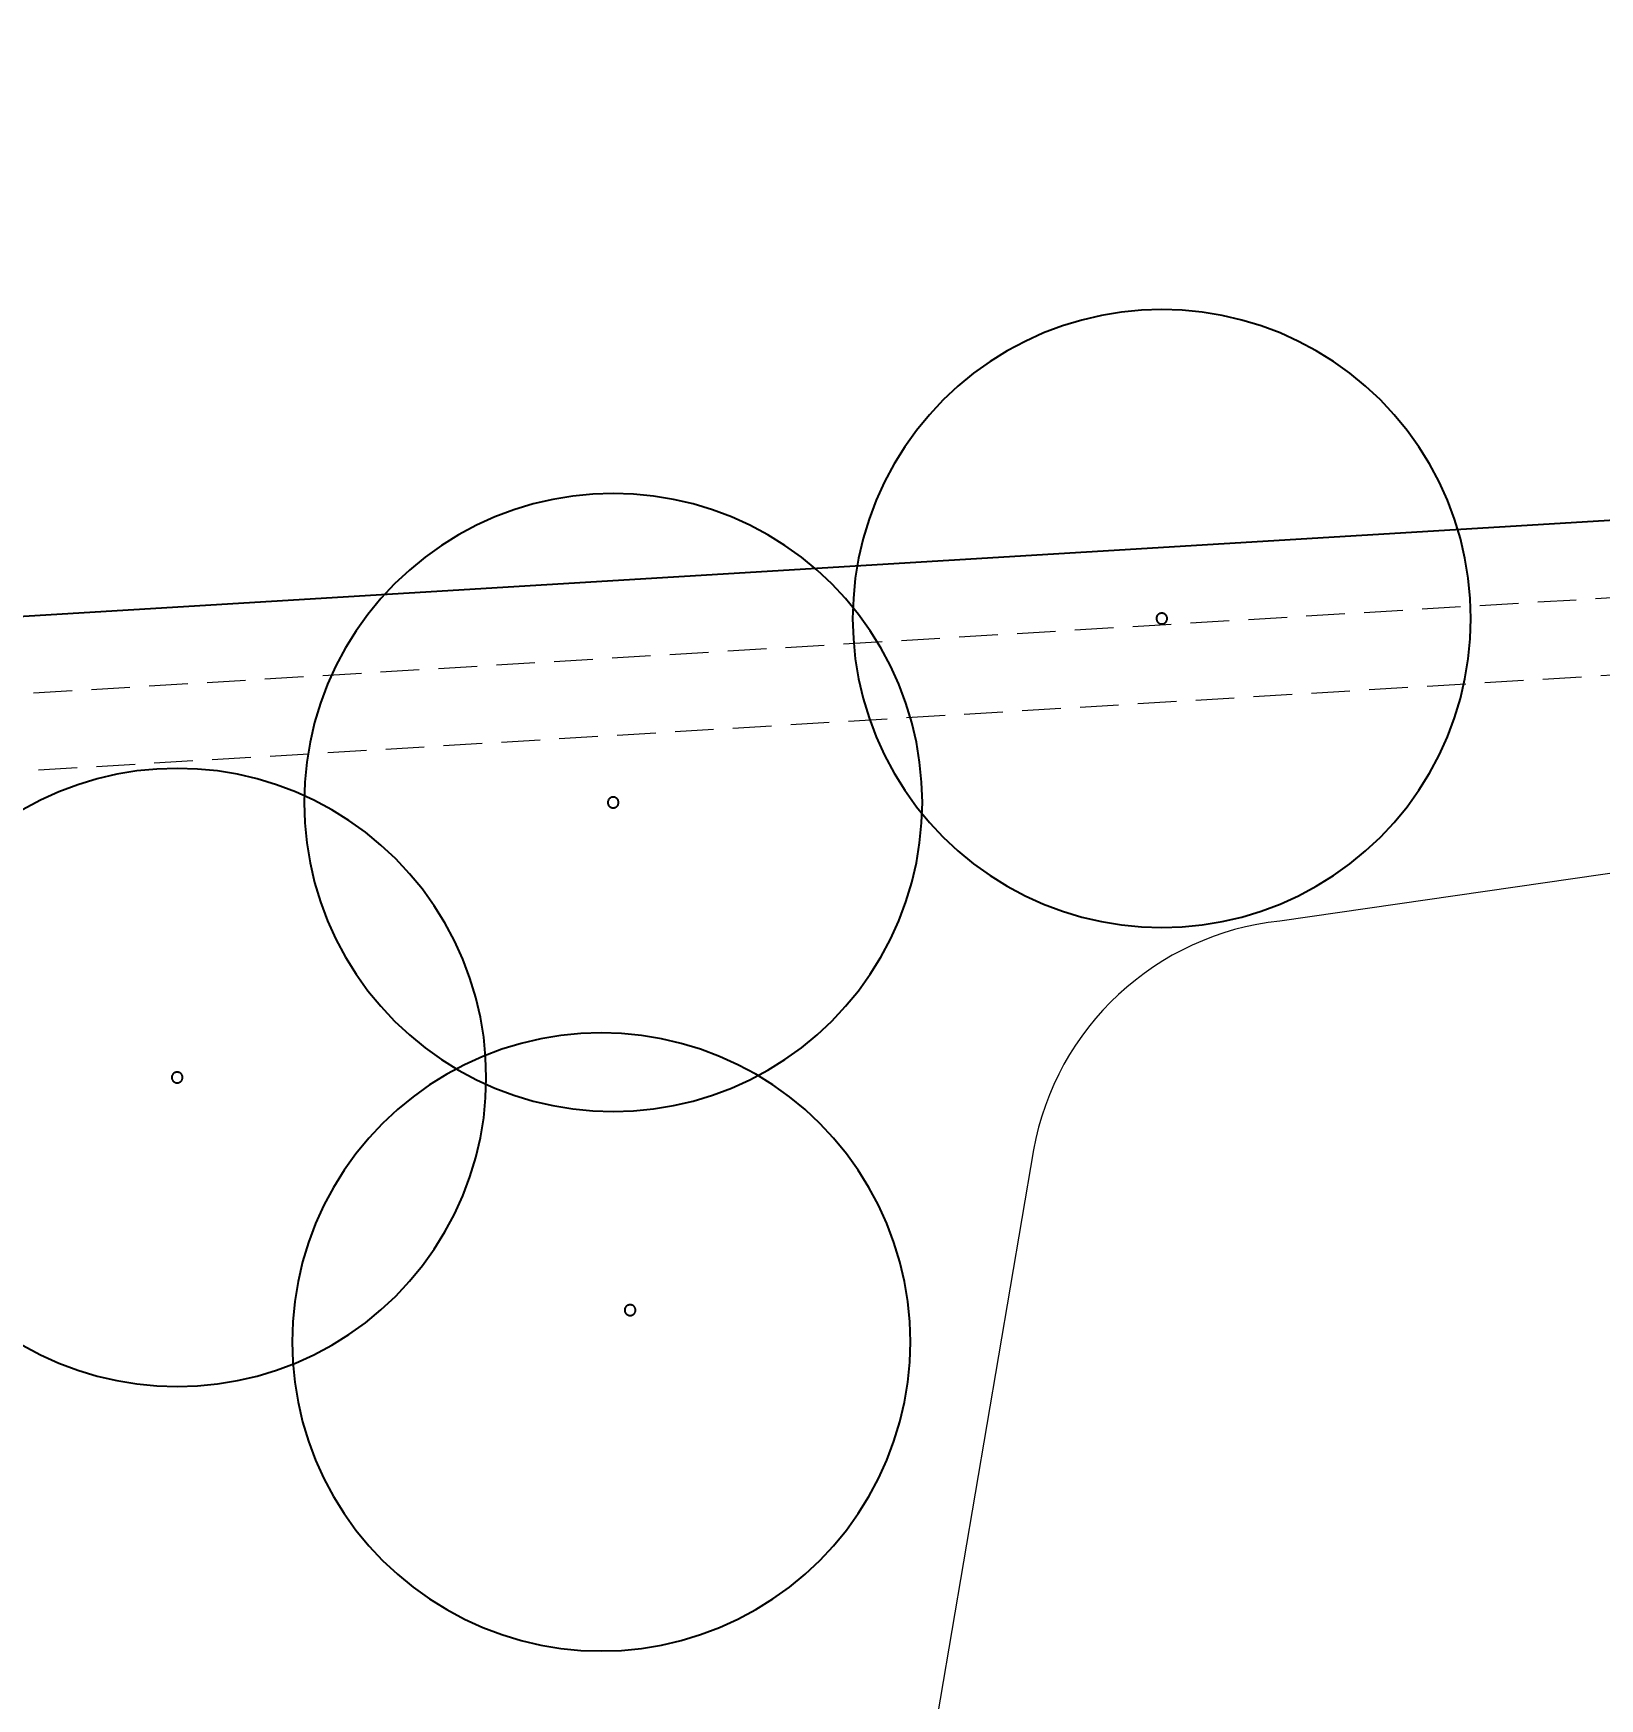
# Model space of a CAD drawing. Header units: inches. Extents: x -3368894 to 5148796, y 84 to 10864301.
# Drawn here: x 502609.03 to 502629.3, y 4346436 to 4346457.56 of the extents above; entities that cross this region are included whole.
import ezdxf

# ---------------------------------------------------------------- set-up
doc = ezdxf.new("R2010")
doc.units = ezdxf.units.IN
doc.header["$MEASUREMENT"] = 0
doc.linetypes.add('NASCOSTA', pattern=[0.375, 0.25, -0.125])
doc.layers.add('cm_quote', color=174, linetype='Continuous', lineweight=0)
doc.layers.add('cp_pozzette_linee', color=142, linetype='Continuous', lineweight=9)
for name, color, linetype in [('cp_alberi_linea', 103, 'Continuous'), ('cp_recinzioni leggere_linea', 4, 'Continuous'), ('cp_vegetazione_linee', 34, 'Continuous')]:
    doc.layers.add(name, color=color, linetype=linetype)
doc.styles.get("Standard").update_dxf_attribs({"font": 'GOTHIC.TTF'})
doc.dimstyles.new('Quote 200', dxfattribs={"dimtxt": 0.5, "dimasz": 0.2, "dimexe": 1.25, "dimexo": 0.625, "dimgap": 0.2, "dimtad": 1, "dimzin": 1, "dimtxsty": 'Standard', "dimblk": 'ARCHTICK', "dimcen": 2.5, "dimse1": 1, "dimse2": 1, "dimazin": 0, "dimtfac": 1, "dimtmove": 0, "dimatfit": 3, "dimldrblk": 'NONE', "dimfxl": 1, "dimlwd": 0, "dimarcsym": 0})

# ---------------------------------------------------------------- blocks, each defined once
blk = doc.blocks.new('_ArchTick')
at = {"color": 0, "linetype": 'ByBlock', "const_width": 0.15}
blk.add_lwpolyline([(-0.5, -0.5), (0.5, 0.5)], dxfattribs=at)
blk = doc.blocks.new('*D263')
at = {"layer": 'cm_quote', "color": 0, "lineweight": 0, "transparency": 16777216}
for p, q in [((-3368891.703, 8689622.26), (-929594.242, 10864300.067)), ((-3368894.34, 8689619.909), (-3368891.703, 8689622.26))]:
    blk.add_line(p, q, dxfattribs=at)
at = {"layer": 'DEFPOINTS', "color": 0, "transparency": 16777216}
for p in [(-3368891.703, 8689622.26), (503231.569, 4346330.378), (503228.933, 4346328.028)]:
    blk.add_point(p, dxfattribs=at)
at = {"layer": 'cm_quote', "color": 0, "lineweight": 0, "transparency": 16777216, "xscale": 0.2, "yscale": 0.2, "zscale": 0.2}
for p, rotation in [((-3368891.703, 8689622.26), 41.71758129249201), ((-3368894.34, 8689619.909), 221.717581292492)]:
    blk.add_blockref('_ArchTick', p, dxfattribs=dict(at, rotation=rotation))
at = {"layer": 'cm_quote', "color": 0, "transparency": 16777216, "insert": (-929595.199, 10864299.865), "char_height": 0.5, "attachment_point": 5, "rotation": 41.7176}
blk.add_mtext('3,53', dxfattribs=at)
blk = doc.blocks.new('_None')

msp = doc.modelspace()

# ---------------------------------------------------------------- linework, layer by layer
at = {"layer": 'cp_alberi_linea'}
for points in [[(502627.632, 4346449.983), (502627.624, 4346450.244), (502627.598, 4346450.505), (502627.555, 4346450.763), (502627.496, 4346451.018), (502627.42, 4346451.268), (502627.328, 4346451.513), (502627.22, 4346451.752), (502627.096, 4346451.983), (502626.958, 4346452.205), (502626.806, 4346452.418), (502626.64, 4346452.62), (502626.461, 4346452.811), (502626.27, 4346452.99), (502626.067, 4346453.156), (502625.854, 4346453.309), (502625.632, 4346453.447), (502625.401, 4346453.57), (502625.163, 4346453.678), (502624.918, 4346453.77), (502624.667, 4346453.846), (502624.413, 4346453.906), (502624.154, 4346453.948), (502623.894, 4346453.974), (502623.632, 4346453.983), (502623.371, 4346453.974), (502623.11, 4346453.948), (502622.852, 4346453.906), (502622.597, 4346453.846), (502622.346, 4346453.77), (502622.101, 4346453.678), (502621.863, 4346453.57), (502621.632, 4346453.447), (502621.41, 4346453.309), (502621.197, 4346453.156), (502620.995, 4346452.99), (502620.804, 4346452.811), (502620.625, 4346452.62), (502620.459, 4346452.418), (502620.306, 4346452.205), (502620.168, 4346451.983), (502620.045, 4346451.752), (502619.937, 4346451.513), (502619.844, 4346451.268), (502619.769, 4346451.018), (502619.709, 4346450.763), (502619.666, 4346450.505), (502619.641, 4346450.244), (502619.632, 4346449.983), (502619.641, 4346449.721), (502619.666, 4346449.461), (502619.709, 4346449.202), (502619.769, 4346448.947), (502619.844, 4346448.697), (502619.937, 4346448.452), (502620.045, 4346448.214), (502620.168, 4346447.983), (502620.306, 4346447.76), (502620.459, 4346447.548), (502620.625, 4346447.345), (502620.804, 4346447.154), (502620.995, 4346446.975), (502621.197, 4346446.809), (502621.41, 4346446.657), (502621.632, 4346446.519), (502621.863, 4346446.395), (502622.101, 4346446.287), (502622.346, 4346446.195), (502622.597, 4346446.119), (502622.852, 4346446.06), (502623.11, 4346446.017), (502623.371, 4346445.991), (502623.632, 4346445.983), (502623.894, 4346445.991), (502624.154, 4346446.017), (502624.413, 4346446.06), (502624.667, 4346446.119), (502624.918, 4346446.195), (502625.163, 4346446.287), (502625.401, 4346446.395), (502625.632, 4346446.519), (502625.854, 4346446.657), (502626.067, 4346446.809), (502626.27, 4346446.975), (502626.461, 4346447.154), (502626.64, 4346447.345), (502626.806, 4346447.548), (502626.958, 4346447.76), (502627.096, 4346447.983), (502627.22, 4346448.214), (502627.328, 4346448.452), (502627.42, 4346448.697), (502627.496, 4346448.947), (502627.555, 4346449.202), (502627.598, 4346449.461), (502627.624, 4346449.721)], [(502620.534, 4346447.602), (502620.525, 4346447.864), (502620.499, 4346448.124), (502620.457, 4346448.383), (502620.397, 4346448.637), (502620.321, 4346448.888), (502620.229, 4346449.133), (502620.121, 4346449.371), (502619.998, 4346449.602), (502619.86, 4346449.824), (502619.707, 4346450.037), (502619.541, 4346450.24), (502619.362, 4346450.431), (502619.171, 4346450.61), (502618.969, 4346450.776), (502618.756, 4346450.928), (502618.534, 4346451.066), (502618.303, 4346451.19), (502618.064, 4346451.298), (502617.819, 4346451.39), (502617.569, 4346451.466), (502617.314, 4346451.525), (502617.056, 4346451.568), (502616.795, 4346451.594), (502616.534, 4346451.602), (502616.272, 4346451.594), (502616.012, 4346451.568), (502615.753, 4346451.525), (502615.498, 4346451.466), (502615.248, 4346451.39), (502615.003, 4346451.298), (502614.765, 4346451.19), (502614.534, 4346451.066), (502614.311, 4346450.928), (502614.099, 4346450.776), (502613.896, 4346450.61), (502613.705, 4346450.431), (502613.526, 4346450.24), (502613.36, 4346450.037), (502613.208, 4346449.824), (502613.07, 4346449.602), (502612.946, 4346449.371), (502612.838, 4346449.133), (502612.746, 4346448.888), (502612.67, 4346448.637), (502612.611, 4346448.383), (502612.568, 4346448.124), (502612.542, 4346447.864), (502612.534, 4346447.602), (502612.542, 4346447.341), (502612.568, 4346447.08), (502612.611, 4346446.822), (502612.67, 4346446.567), (502612.746, 4346446.316), (502612.838, 4346446.071), (502612.946, 4346445.833), (502613.07, 4346445.602), (502613.208, 4346445.38), (502613.36, 4346445.167), (502613.526, 4346444.965), (502613.705, 4346444.774), (502613.896, 4346444.595), (502614.099, 4346444.429), (502614.311, 4346444.276), (502614.534, 4346444.138), (502614.765, 4346444.015), (502615.003, 4346443.907), (502615.248, 4346443.814), (502615.498, 4346443.738), (502615.753, 4346443.679), (502616.012, 4346443.636), (502616.272, 4346443.611), (502616.534, 4346443.602), (502616.795, 4346443.611), (502617.056, 4346443.636), (502617.314, 4346443.679), (502617.569, 4346443.738), (502617.819, 4346443.814), (502618.064, 4346443.907), (502618.303, 4346444.015), (502618.534, 4346444.138), (502618.756, 4346444.276), (502618.969, 4346444.429), (502619.171, 4346444.595), (502619.362, 4346444.774), (502619.541, 4346444.965), (502619.707, 4346445.167), (502619.86, 4346445.38), (502619.998, 4346445.602), (502620.121, 4346445.833), (502620.229, 4346446.071), (502620.321, 4346446.316), (502620.397, 4346446.567), (502620.457, 4346446.822), (502620.499, 4346447.08), (502620.525, 4346447.341)], [(502623.702, 4346449.983), (502623.702, 4346449.987), (502623.702, 4346449.992), (502623.701, 4346449.996), (502623.7, 4346450.001), (502623.699, 4346450.005), (502623.697, 4346450.009), (502623.695, 4346450.014), (502623.693, 4346450.018), (502623.69, 4346450.022), (502623.688, 4346450.025), (502623.685, 4346450.029), (502623.682, 4346450.032), (502623.678, 4346450.035), (502623.675, 4346450.038), (502623.671, 4346450.041), (502623.667, 4346450.043), (502623.663, 4346450.046), (502623.659, 4346450.047), (502623.655, 4346450.049), (502623.65, 4346450.05), (502623.646, 4346450.051), (502623.641, 4346450.052), (502623.637, 4346450.053), (502623.632, 4346450.053), (502623.628, 4346450.053), (502623.623, 4346450.052), (502623.619, 4346450.051), (502623.614, 4346450.05), (502623.61, 4346450.049), (502623.605, 4346450.047), (502623.601, 4346450.046), (502623.597, 4346450.043), (502623.593, 4346450.041), (502623.59, 4346450.038), (502623.586, 4346450.035), (502623.583, 4346450.032), (502623.58, 4346450.029), (502623.577, 4346450.025), (502623.574, 4346450.022), (502623.571, 4346450.018), (502623.569, 4346450.014), (502623.567, 4346450.009), (502623.566, 4346450.005), (502623.564, 4346450.001), (502623.563, 4346449.996), (502623.563, 4346449.992), (502623.562, 4346449.987), (502623.562, 4346449.983), (502623.562, 4346449.978), (502623.563, 4346449.974), (502623.563, 4346449.969), (502623.564, 4346449.965), (502623.566, 4346449.96), (502623.567, 4346449.956), (502623.569, 4346449.952), (502623.571, 4346449.948), (502623.574, 4346449.944), (502623.577, 4346449.94), (502623.58, 4346449.936), (502623.583, 4346449.933), (502623.586, 4346449.93), (502623.59, 4346449.927), (502623.593, 4346449.924), (502623.597, 4346449.922), (502623.601, 4346449.92), (502623.605, 4346449.918), (502623.61, 4346449.916), (502623.614, 4346449.915), (502623.619, 4346449.914), (502623.623, 4346449.913), (502623.628, 4346449.913), (502623.632, 4346449.913), (502623.637, 4346449.913), (502623.641, 4346449.913), (502623.646, 4346449.914), (502623.65, 4346449.915), (502623.655, 4346449.916), (502623.659, 4346449.918), (502623.663, 4346449.92), (502623.667, 4346449.922), (502623.671, 4346449.924), (502623.675, 4346449.927), (502623.678, 4346449.93), (502623.682, 4346449.933), (502623.685, 4346449.936), (502623.688, 4346449.94), (502623.69, 4346449.944), (502623.693, 4346449.948), (502623.695, 4346449.952), (502623.697, 4346449.956), (502623.699, 4346449.96), (502623.7, 4346449.965), (502623.701, 4346449.969), (502623.702, 4346449.974), (502623.702, 4346449.978)], [(502616.604, 4346447.602), (502616.604, 4346447.607), (502616.603, 4346447.611), (502616.602, 4346447.616), (502616.601, 4346447.62), (502616.6, 4346447.625), (502616.598, 4346447.629), (502616.597, 4346447.633), (502616.594, 4346447.637), (502616.592, 4346447.641), (502616.589, 4346447.645), (502616.586, 4346447.648), (502616.583, 4346447.652), (502616.58, 4346447.655), (502616.576, 4346447.658), (502616.573, 4346447.66), (502616.569, 4346447.663), (502616.565, 4346447.665), (502616.561, 4346447.667), (502616.556, 4346447.669), (502616.552, 4346447.67), (502616.547, 4346447.671), (502616.543, 4346447.672), (502616.538, 4346447.672), (502616.534, 4346447.672), (502616.529, 4346447.672), (502616.525, 4346447.672), (502616.52, 4346447.671), (502616.516, 4346447.67), (502616.511, 4346447.669), (502616.507, 4346447.667), (502616.503, 4346447.665), (502616.499, 4346447.663), (502616.495, 4346447.66), (502616.491, 4346447.658), (502616.487, 4346447.655), (502616.484, 4346447.652), (502616.481, 4346447.648), (502616.478, 4346447.645), (502616.475, 4346447.641), (502616.473, 4346447.637), (502616.471, 4346447.633), (502616.469, 4346447.629), (502616.467, 4346447.625), (502616.466, 4346447.62), (502616.465, 4346447.616), (502616.464, 4346447.611), (502616.464, 4346447.607), (502616.464, 4346447.602), (502616.464, 4346447.598), (502616.464, 4346447.593), (502616.465, 4346447.589), (502616.466, 4346447.584), (502616.467, 4346447.58), (502616.469, 4346447.575), (502616.471, 4346447.571), (502616.473, 4346447.567), (502616.475, 4346447.563), (502616.478, 4346447.56), (502616.481, 4346447.556), (502616.484, 4346447.553), (502616.487, 4346447.549), (502616.491, 4346447.547), (502616.495, 4346447.544), (502616.499, 4346447.541), (502616.503, 4346447.539), (502616.507, 4346447.537), (502616.511, 4346447.536), (502616.516, 4346447.534), (502616.52, 4346447.533), (502616.525, 4346447.533), (502616.529, 4346447.532), (502616.534, 4346447.532), (502616.538, 4346447.532), (502616.543, 4346447.533), (502616.547, 4346447.533), (502616.552, 4346447.534), (502616.556, 4346447.536), (502616.561, 4346447.537), (502616.565, 4346447.539), (502616.569, 4346447.541), (502616.573, 4346447.544), (502616.576, 4346447.547), (502616.58, 4346447.549), (502616.583, 4346447.553), (502616.586, 4346447.556), (502616.589, 4346447.56), (502616.592, 4346447.563), (502616.594, 4346447.567), (502616.597, 4346447.571), (502616.598, 4346447.575), (502616.6, 4346447.58), (502616.601, 4346447.584), (502616.602, 4346447.589), (502616.603, 4346447.593), (502616.604, 4346447.598)], [(502620.379, 4346440.622), (502620.37, 4346440.883), (502620.345, 4346441.144), (502620.302, 4346441.402), (502620.242, 4346441.657), (502620.166, 4346441.908), (502620.074, 4346442.153), (502619.966, 4346442.391), (502619.843, 4346442.622), (502619.705, 4346442.844), (502619.552, 4346443.057), (502619.386, 4346443.259), (502619.207, 4346443.45), (502619.016, 4346443.629), (502618.814, 4346443.795), (502618.601, 4346443.948), (502618.379, 4346444.086), (502618.148, 4346444.209), (502617.909, 4346444.317), (502617.665, 4346444.409), (502617.414, 4346444.485), (502617.159, 4346444.545), (502616.901, 4346444.588), (502616.64, 4346444.613), (502616.379, 4346444.622), (502616.117, 4346444.613), (502615.857, 4346444.588), (502615.598, 4346444.545), (502615.343, 4346444.485), (502615.093, 4346444.409), (502614.848, 4346444.317), (502614.61, 4346444.209), (502614.379, 4346444.086), (502614.156, 4346443.948), (502613.944, 4346443.795), (502613.741, 4346443.629), (502613.55, 4346443.45), (502613.371, 4346443.259), (502613.205, 4346443.057), (502613.053, 4346442.844), (502612.915, 4346442.622), (502612.791, 4346442.391), (502612.683, 4346442.153), (502612.591, 4346441.908), (502612.515, 4346441.657), (502612.456, 4346441.402), (502612.413, 4346441.144), (502612.387, 4346440.883), (502612.379, 4346440.622), (502612.387, 4346440.36), (502612.413, 4346440.1), (502612.456, 4346439.841), (502612.515, 4346439.587), (502612.591, 4346439.336), (502612.683, 4346439.091), (502612.791, 4346438.853), (502612.915, 4346438.622), (502613.053, 4346438.399), (502613.205, 4346438.187), (502613.371, 4346437.984), (502613.55, 4346437.793), (502613.741, 4346437.614), (502613.944, 4346437.448), (502614.156, 4346437.296), (502614.379, 4346437.158), (502614.61, 4346437.034), (502614.848, 4346436.926), (502615.093, 4346436.834), (502615.343, 4346436.758), (502615.598, 4346436.699), (502615.857, 4346436.656), (502616.117, 4346436.63), (502616.379, 4346436.622), (502616.64, 4346436.63), (502616.901, 4346436.656), (502617.159, 4346436.699), (502617.414, 4346436.758), (502617.665, 4346436.834), (502617.909, 4346436.926), (502618.148, 4346437.034), (502618.379, 4346437.158), (502618.601, 4346437.296), (502618.814, 4346437.448), (502619.016, 4346437.614), (502619.207, 4346437.793), (502619.386, 4346437.984), (502619.552, 4346438.187), (502619.705, 4346438.399), (502619.843, 4346438.622), (502619.966, 4346438.853), (502620.074, 4346439.091), (502620.166, 4346439.336), (502620.242, 4346439.587), (502620.302, 4346439.841), (502620.345, 4346440.1), (502620.37, 4346440.36)], [(502610.962, 4346444.044), (502610.962, 4346444.048), (502610.962, 4346444.053), (502610.961, 4346444.058), (502610.96, 4346444.062), (502610.958, 4346444.066), (502610.957, 4346444.071), (502610.955, 4346444.075), (502610.953, 4346444.079), (502610.95, 4346444.083), (502610.948, 4346444.087), (502610.945, 4346444.09), (502610.942, 4346444.093), (502610.938, 4346444.097), (502610.935, 4346444.099), (502610.931, 4346444.102), (502610.927, 4346444.105), (502610.923, 4346444.107), (502610.919, 4346444.109), (502610.915, 4346444.11), (502610.91, 4346444.112), (502610.906, 4346444.113), (502610.901, 4346444.113), (502610.897, 4346444.114), (502610.892, 4346444.114), (502610.887, 4346444.114), (502610.883, 4346444.113), (502610.878, 4346444.113), (502610.874, 4346444.112), (502610.87, 4346444.11), (502610.865, 4346444.109), (502610.861, 4346444.107), (502610.857, 4346444.105), (502610.853, 4346444.102), (502610.849, 4346444.099), (502610.846, 4346444.097), (502610.842, 4346444.093), (502610.839, 4346444.09), (502610.836, 4346444.087), (502610.834, 4346444.083), (502610.831, 4346444.079), (502610.829, 4346444.075), (502610.827, 4346444.071), (502610.826, 4346444.066), (502610.824, 4346444.062), (502610.823, 4346444.058), (502610.823, 4346444.053), (502610.822, 4346444.048), (502610.822, 4346444.044), (502610.822, 4346444.039), (502610.823, 4346444.035), (502610.823, 4346444.03), (502610.824, 4346444.026), (502610.826, 4346444.021), (502610.827, 4346444.017), (502610.829, 4346444.013), (502610.831, 4346444.009), (502610.834, 4346444.005), (502610.836, 4346444.001), (502610.839, 4346443.998), (502610.842, 4346443.994), (502610.846, 4346443.991), (502610.849, 4346443.988), (502610.853, 4346443.986), (502610.857, 4346443.983), (502610.861, 4346443.981), (502610.865, 4346443.979), (502610.87, 4346443.977), (502610.874, 4346443.976), (502610.878, 4346443.975), (502610.883, 4346443.974), (502610.887, 4346443.974), (502610.892, 4346443.974), (502610.897, 4346443.974), (502610.901, 4346443.974), (502610.906, 4346443.975), (502610.91, 4346443.976), (502610.915, 4346443.977), (502610.919, 4346443.979), (502610.923, 4346443.981), (502610.927, 4346443.983), (502610.931, 4346443.986), (502610.935, 4346443.988), (502610.938, 4346443.991), (502610.942, 4346443.994), (502610.945, 4346443.998), (502610.948, 4346444.001), (502610.95, 4346444.005), (502610.953, 4346444.009), (502610.955, 4346444.013), (502610.957, 4346444.017), (502610.958, 4346444.021), (502610.96, 4346444.026), (502610.961, 4346444.03), (502610.962, 4346444.035), (502610.962, 4346444.039)], [(502616.823, 4346441.033), (502616.823, 4346441.038), (502616.822, 4346441.042), (502616.822, 4346441.047), (502616.821, 4346441.051), (502616.819, 4346441.056), (502616.818, 4346441.06), (502616.816, 4346441.064), (502616.814, 4346441.068), (502616.811, 4346441.072), (502616.808, 4346441.076), (502616.806, 4346441.079), (502616.802, 4346441.083), (502616.799, 4346441.086), (502616.795, 4346441.089), (502616.792, 4346441.091), (502616.788, 4346441.094), (502616.784, 4346441.096), (502616.78, 4346441.098), (502616.775, 4346441.099), (502616.771, 4346441.101), (502616.766, 4346441.102), (502616.762, 4346441.102), (502616.757, 4346441.103), (502616.753, 4346441.103), (502616.748, 4346441.103), (502616.744, 4346441.102), (502616.739, 4346441.102), (502616.735, 4346441.101), (502616.73, 4346441.099), (502616.726, 4346441.098), (502616.722, 4346441.096), (502616.718, 4346441.094), (502616.714, 4346441.091), (502616.71, 4346441.089), (502616.707, 4346441.086), (502616.703, 4346441.083), (502616.7, 4346441.079), (502616.697, 4346441.076), (502616.695, 4346441.072), (502616.692, 4346441.068), (502616.69, 4346441.064), (502616.688, 4346441.06), (502616.686, 4346441.056), (502616.685, 4346441.051), (502616.684, 4346441.047), (502616.683, 4346441.042), (502616.683, 4346441.038), (502616.683, 4346441.033), (502616.683, 4346441.028), (502616.683, 4346441.024), (502616.684, 4346441.019), (502616.685, 4346441.015), (502616.686, 4346441.01), (502616.688, 4346441.006), (502616.69, 4346441.002), (502616.692, 4346440.998), (502616.695, 4346440.994), (502616.697, 4346440.99), (502616.7, 4346440.987), (502616.703, 4346440.983), (502616.707, 4346440.98), (502616.71, 4346440.977), (502616.714, 4346440.975), (502616.718, 4346440.972), (502616.722, 4346440.97), (502616.726, 4346440.968), (502616.73, 4346440.967), (502616.735, 4346440.965), (502616.739, 4346440.964), (502616.744, 4346440.963), (502616.748, 4346440.963), (502616.753, 4346440.963), (502616.757, 4346440.963), (502616.762, 4346440.963), (502616.766, 4346440.964), (502616.771, 4346440.965), (502616.775, 4346440.967), (502616.78, 4346440.968), (502616.784, 4346440.97), (502616.788, 4346440.972), (502616.792, 4346440.975), (502616.795, 4346440.977), (502616.799, 4346440.98), (502616.802, 4346440.983), (502616.806, 4346440.987), (502616.808, 4346440.99), (502616.811, 4346440.994), (502616.814, 4346440.998), (502616.816, 4346441.002), (502616.818, 4346441.006), (502616.819, 4346441.01), (502616.821, 4346441.015), (502616.822, 4346441.019), (502616.822, 4346441.024), (502616.823, 4346441.028)]]:
    msp.add_lwpolyline(points, close=True, dxfattribs=at)
msp.add_lwpolyline([(502608.892, 4346440.58), (502609.123, 4346440.456), (502609.361, 4346440.348), (502609.606, 4346440.256), (502609.857, 4346440.18), (502610.112, 4346440.121), (502610.37, 4346440.078), (502610.63, 4346440.052), (502610.892, 4346440.044), (502611.154, 4346440.052), (502611.414, 4346440.078), (502611.672, 4346440.121), (502611.927, 4346440.18), (502612.178, 4346440.256), (502612.423, 4346440.348), (502612.661, 4346440.456), (502612.892, 4346440.58), (502613.114, 4346440.718), (502613.327, 4346440.87), (502613.529, 4346441.036), (502613.72, 4346441.215), (502613.899, 4346441.406), (502614.065, 4346441.609), (502614.218, 4346441.822), (502614.356, 4346442.044), (502614.48, 4346442.275), (502614.588, 4346442.513), (502614.68, 4346442.758), (502614.756, 4346443.009), (502614.815, 4346443.263), (502614.858, 4346443.522), (502614.883, 4346443.782), (502614.892, 4346444.044), (502614.883, 4346444.305), (502614.858, 4346444.566), (502614.815, 4346444.824), (502614.756, 4346445.079), (502614.68, 4346445.33), (502614.588, 4346445.575), (502614.48, 4346445.813), (502614.356, 4346446.044), (502614.218, 4346446.266), (502614.065, 4346446.479), (502613.899, 4346446.681), (502613.72, 4346446.872), (502613.529, 4346447.051), (502613.327, 4346447.217), (502613.114, 4346447.37), (502612.892, 4346447.508), (502612.661, 4346447.631), (502612.423, 4346447.739), (502612.178, 4346447.832), (502611.927, 4346447.908), (502611.672, 4346447.967), (502611.414, 4346448.01), (502611.154, 4346448.035), (502610.892, 4346448.044), (502610.63, 4346448.035), (502610.37, 4346448.01), (502610.112, 4346447.967), (502609.857, 4346447.908), (502609.606, 4346447.832), (502609.361, 4346447.739), (502609.123, 4346447.631), (502608.892, 4346447.508)], dxfattribs=at)
at = {"layer": 'cp_pozzette_linee'}
msp.add_lwpolyline([(502621.971, 4346443.108), (502620.159, 4346432.444, 0.579217), (502623.496, 4346428.264), (502639.355, 4346429.292, 0.45837), (502642.175, 4346433.412), (502637.458, 4346445.759, 0.360691), (502634.653, 4346447.439), (502625.159, 4346446.068, 0.33227), (502621.971, 4346443.108, 0.382327)], format="xyb", dxfattribs=at)
at = {"layer": 'cp_recinzioni leggere_linea'}
msp.add_lwpolyline([(502585.981, 4346448.385), (502605.971, 4346449.838), (502634.509, 4346451.561), (502659.918, 4346452.585), (502689.02, 4346453.931), (502719.46, 4346455.63), (502739.919, 4346453.898), (502779.213, 4346455.561), (502785.379, 4346456.833)], dxfattribs=at)
msp.add_lwpolyline([(502585.981, 4346448.385), (502605.971, 4346449.838), (502634.509, 4346451.561), (502659.918, 4346452.585), (502689.02, 4346453.931), (502719.46, 4346455.63), (502739.919, 4346453.898), (502779.213, 4346455.561), (502785.379, 4346456.833)], dxfattribs=at)
at = {"layer": 'cp_vegetazione_linee', "linetype": 'NASCOSTA', "lineweight": 13, "ltscale": 2}
for points in [[(502186.132, 4346415.946), (502186.737, 4346416.13), (502187.305, 4346416.309), (502188.352, 4346416.743), (502226.547, 4346430.521), (502238.213, 4346434.41), (502262.424, 4346456.847), (502275.41, 4346462.555), (502317.466, 4346468.597), (502377.721, 4346477.254), (502388.683, 4346478.636), (502409.89, 4346481.876), (502429.128, 4346486.489), (502466.124, 4346481.92), (502482.789, 4346475.69), (502523.965, 4346460.477), (502546.904, 4346452.261), (502585.955, 4346447.38), (502606.038, 4346448.84), (502634.559, 4346450.563), (502659.979, 4346451.587), (502688.863, 4346451.853), (502722.539, 4346448.771)], [(502185.808, 4346414.806), (502186.421, 4346414.988), (502187.033, 4346415.175), (502187.647, 4346415.368), (502188.713, 4346415.81), (502226.874, 4346429.576), (502238.735, 4346433.53), (502262.98, 4346455.999), (502275.687, 4346461.585), (502317.608, 4346467.607), (502377.855, 4346476.263), (502388.821, 4346477.645), (502410.082, 4346480.894), (502429.185, 4346485.475), (502465.885, 4346480.942), (502482.44, 4346474.752), (502523.623, 4346459.537), (502546.671, 4346451.282), (502585.929, 4346446.376), (502606.104, 4346447.842), (502634.609, 4346449.564), (502660.004, 4346450.587), (502688.822, 4346450.853), (502722.912, 4346447.733)]]:
    msp.add_lwpolyline(points, dxfattribs=at)

# ---------------------------------------------------------------- dimensions: what is measured, and where the dimension line sits
at = {"layer": 'cm_quote'}
dim = msp.add_linear_dim(base=(-3368891.703, 8689622.26), p1=(503228.933, 4346328.028), p2=(503231.569, 4346330.378), angle=41.7176, dimstyle='Quote 200', dxfattribs=at)
dim.commit()
dim.dimension.update_dxf_attribs({"geometry": '*D263', "text_midpoint": (-929594.876, 10864299.502), "dimtype": 161})

doc.saveas('drawing.dxf')
